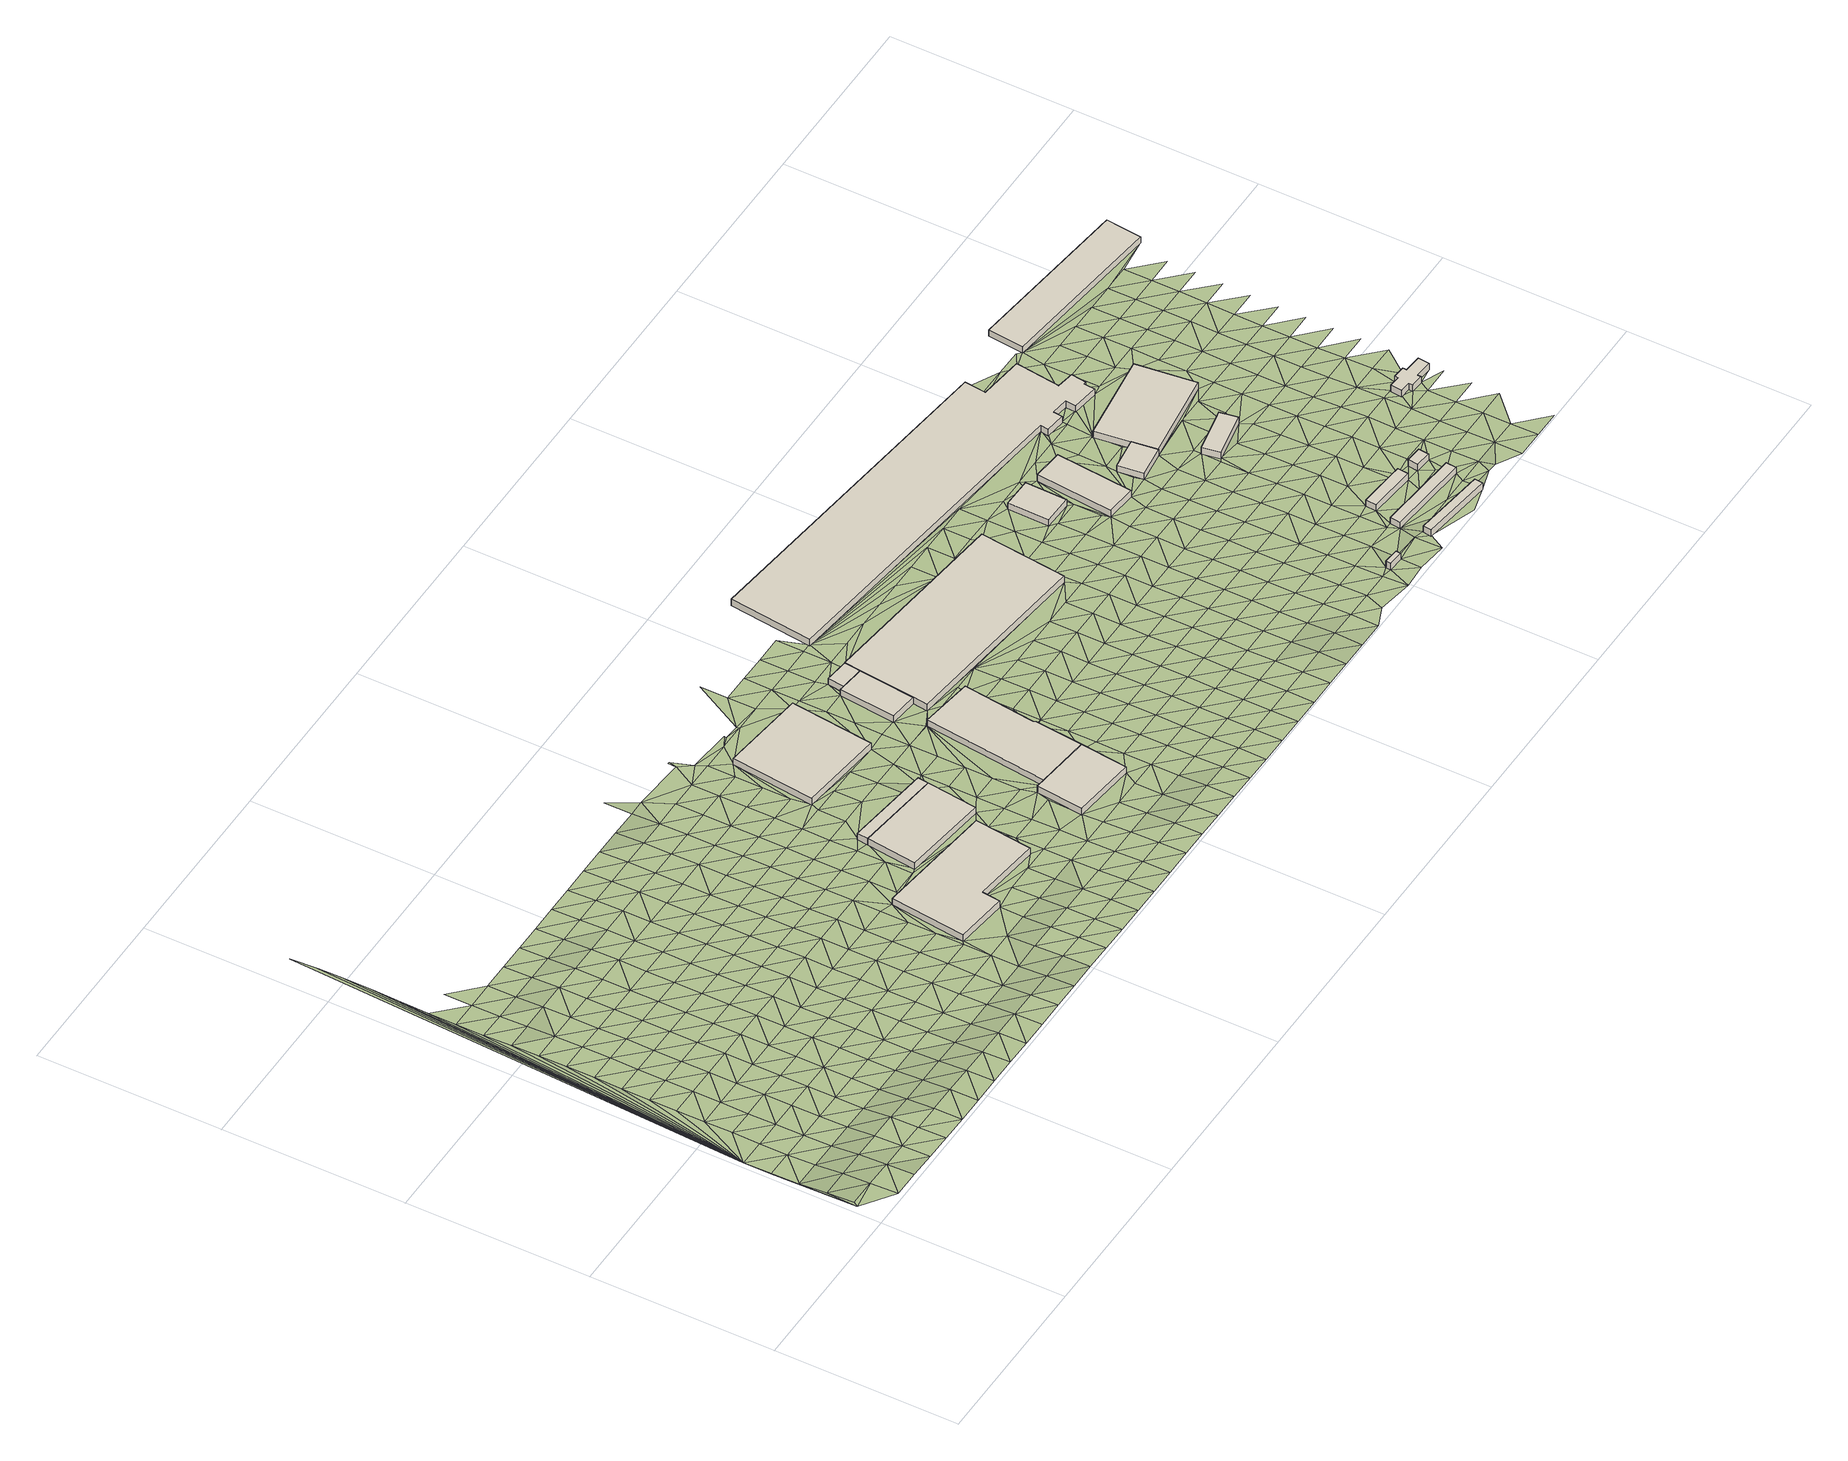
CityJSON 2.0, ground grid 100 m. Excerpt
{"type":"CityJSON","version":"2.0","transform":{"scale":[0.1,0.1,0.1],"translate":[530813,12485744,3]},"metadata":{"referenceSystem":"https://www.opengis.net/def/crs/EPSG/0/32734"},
"CityObjects":{
"building1":{"type":"Building","attributes":{"building":"yes","building:levels":1,"building_height":4.1,"plus_code":"4FRW3FF6+9C6","ground_height":4.36,"roof_height":8.46},"geometry":[{"type":"Solid","lod":"1","boundaries":[[[[0,1,2,3]],[[1,4,5,2]],[[4,6,7,5]],[[6,8,9,7]],[[8,10,11,9]],[[10,0,3,11]],[[3,2,5,7,9,11]],[[10,8,6,4,1,0]]]]}]},
"building2":{"type":"Building","attributes":{"building":"yes","building:levels":1,"building_height":4.1,"plus_code":"4FRW3FF6+FFX","ground_height":3.82,"roof_height":7.92},"geometry":[{"type":"Solid","lod":"1","boundaries":[[[[12,13,14,15]],[[13,16,17,14]],[[16,18,19,17]],[[18,12,15,19]],[[15,14,17,19]],[[18,16,13,12]]]]}]},
"building3":{"type":"Building","attributes":{"building":"yes","building:levels":1,"building_height":4.1,"plus_code":"4FRW3FF6+HG2","ground_height":3.82,"roof_height":7.92},"geometry":[{"type":"Solid","lod":"1","boundaries":[[[[13,12,15,14]],[[12,20,21,15]],[[20,22,23,21]],[[22,13,14,23]],[[14,15,21,23]],[[22,20,12,13]]]]}]},
"building4":{"type":"Building","attributes":{"building":"yes","building:levels":1,"building_height":4.1,"plus_code":"4FRW3FF6+QH3","ground_height":3.85,"roof_height":7.95},"geometry":[{"type":"Solid","lod":"1","boundaries":[[[[24,25,26,27]],[[25,28,29,26]],[[28,30,31,29]],[[30,24,27,31]],[[27,26,29,31]],[[30,28,25,24]]]]}]},
"building5":{"type":"Building","attributes":{"building":"yes","building:levels":1,"building_height":4.1,"plus_code":"4FRW3FF6+8Q3","ground_height":4.17,"roof_height":8.27},"geometry":[{"type":"Solid","lod":"1","boundaries":[[[[32,33,34,35]],[[33,36,37,34]],[[36,38,39,37]],[[38,40,41,39]],[[40,32,35,41]],[[35,34,37,39,41]],[[40,38,36,33,32]]]]}]},
"building6":{"type":"Building","attributes":{"building":"yes","building:levels":1,"building_height":4.1,"plus_code":"4FRW3FF6+GR7","ground_height":4.14,"roof_height":8.24},"geometry":[{"type":"Solid","lod":"1","boundaries":[[[[33,32,35,34]],[[32,42,43,35]],[[42,44,45,43]],[[44,46,47,45]],[[46,48,49,47]],[[48,33,34,49]],[[34,35,43,45,47,49]],[[48,46,44,42,32,33]]]]}]},
"building7":{"type":"Building","attributes":{"building":"yes","building:levels":1,"building_height":4.1,"plus_code":"4FRW3FF6+PQ8","ground_height":3.9,"roof_height":8},"geometry":[{"type":"Solid","lod":"1","boundaries":[[[[50,51,52,53]],[[51,54,55,52]],[[54,56,57,55]],[[56,58,59,57]],[[58,50,53,59]],[[53,52,55,57,59]],[[58,56,54,51,50]]]]}]},
"building8":{"type":"Building","attributes":{"building":"yes","building:levels":1,"building_height":4.1,"plus_code":"4FRW3FF6+QRJ","ground_height":3.86,"roof_height":7.96},"geometry":[{"type":"Solid","lod":"1","boundaries":[[[[60,61,62,63]],[[61,54,55,62]],[[54,51,52,55]],[[51,60,63,52]],[[63,62,55,52]],[[51,54,61,60]]]]}]},
"building9":{"type":"Building","attributes":{"building":"yes","building:levels":1,"building_height":4.1,"plus_code":"4FRW3FF7+M3R","ground_height":4.06,"roof_height":8.16},"geometry":[{"type":"Solid","lod":"1","boundaries":[[[[64,65,66,67]],[[65,68,69,66]],[[68,70,71,69]],[[70,72,73,71]],[[72,74,75,73]],[[74,64,67,75]],[[67,66,69,71,73,75]],[[74,72,70,68,65,64]]]]}]},
"building10":{"type":"Building","attributes":{"building":"industrial","building:levels":1,"building_height":4.1,"plus_code":"4FRW3FF7+V8M","ground_height":3.61,"roof_height":7.71},"geometry":[{"type":"Solid","lod":"1","boundaries":[[[[76,77,78,79]],[[77,80,81,78]],[[80,82,83,81]],[[82,84,85,83]],[[84,86,87,85]],[[86,88,89,87]],[[88,90,91,89]],[[90,92,93,91]],[[92,94,95,93]],[[94,96,97,95]],[[96,98,99,97]],[[98,100,101,99]],[[100,102,103,101]],[[102,104,105,103]],[[104,106,107,105]],[[106,76,79,107]],[[79,78,81,83,85,87,89,91,93,95,97,99,101,103,105,107]],[[106,104,102,100,98,96,94,92,90,88,86,84,82,80,77,76]]]]}]},
"building11":{"type":"Building","attributes":{"building":"industrial","building:levels":1,"building_height":4.1,"plus_code":"4FRW3FF7+MCX","ground_height":4.01,"roof_height":8.11},"geometry":[{"type":"Solid","lod":"1","boundaries":[[[[108,109,110,111]],[[109,112,113,110]],[[112,114,115,113]],[[114,108,111,115]],[[111,110,113,115]],[[114,112,109,108]]]]}]},
"building12":{"type":"Building","attributes":{"building":"transportation","building:levels":1,"amenity":"shelter","building_height":4.1,"plus_code":"4FRW3FF7+4J5","ground_height":4.28,"roof_height":8.38},"geometry":[{"type":"Solid","lod":"1","boundaries":[[[[116,117,118,119]],[[117,120,121,118]],[[120,122,123,121]],[[122,116,119,123]],[[119,118,121,123]],[[122,120,117,116]]]]}]},
"building13":{"type":"Building","attributes":{"building":"industrial","building:levels":1,"building_height":4.1,"plus_code":"4FRW3FF7+MG4","ground_height":3.97,"roof_height":8.07},"geometry":[{"type":"Solid","lod":"1","boundaries":[[[[124,125,126,127]],[[125,128,129,126]],[[128,130,131,129]],[[130,124,127,131]],[[127,126,129,131]],[[130,128,125,124]]]]}]},
"building14":{"type":"Building","attributes":{"building":"industrial","building:levels":1,"building_height":4.1,"plus_code":"4FRW3FF7+JJ5","ground_height":3.9,"roof_height":8},"geometry":[{"type":"Solid","lod":"1","boundaries":[[[[132,133,134,135]],[[133,136,137,134]],[[136,138,139,137]],[[138,140,141,139]],[[140,132,135,141]],[[135,134,137,139,141]],[[140,138,136,133,132]]]]}]},
"building15":{"type":"Building","attributes":{"building":"transportation","building:levels":1,"amenity":"shelter","building_height":4.1,"plus_code":"4FRW3FF7+3RG","ground_height":4.15,"roof_height":8.25},"geometry":[{"type":"Solid","lod":"1","boundaries":[[[[142,143,144,145]],[[143,146,147,144]],[[146,148,149,147]],[[148,142,145,149]],[[145,144,147,149]],[[148,146,143,142]]]]}]},
"building16":{"type":"Building","attributes":{"building":"transportation","building:levels":1,"amenity":"shelter","building_height":4.1,"plus_code":"4FRW3FF7+5RV","ground_height":3.87,"roof_height":7.97},"geometry":[{"type":"Solid","lod":"1","boundaries":[[[[150,151,152,153]],[[151,154,155,152]],[[154,156,157,155]],[[156,150,153,157]],[[153,152,155,157]],[[156,154,151,150]]]]}]},
"building17":{"type":"Building","attributes":{"building":"transportation","building:levels":1,"amenity":"shelter","building_height":4.1,"plus_code":"4FRW3FF7+4RP","ground_height":3.95,"roof_height":8.05},"geometry":[{"type":"Solid","lod":"1","boundaries":[[[[158,159,160,161]],[[159,162,163,160]],[[162,164,165,163]],[[164,158,161,165]],[[161,160,163,165]],[[164,162,159,158]]]]}]},
"building18":{"type":"Building","attributes":{"building":"industrial","building:levels":1,"building_height":4.1,"plus_code":"4FRW3FF7+GQ5","ground_height":3.14,"roof_height":7.24},"geometry":[{"type":"Solid","lod":"1","boundaries":[[[[166,167,168,169]],[[167,170,171,168]],[[170,172,173,171]],[[172,166,169,173]],[[169,168,171,173]],[[172,170,167,166]]]]}]},
"building19":{"type":"Building","attributes":{"building":"transportation","building:levels":1,"amenity":"shelter","building_height":4.1,"plus_code":"4FRW3FF7+5WM","ground_height":3.84,"roof_height":7.94},"geometry":[{"type":"Solid","lod":"1","boundaries":[[[[174,175,176,177]],[[175,178,179,176]],[[178,180,181,179]],[[180,174,177,181]],[[177,176,179,181]],[[180,178,175,174]]]]}]},
"building20":{"type":"Building","attributes":{"building":"industrial","building:levels":1,"building_height":4.1,"plus_code":"4FRW3FF7+MQ8","ground_height":3.53,"roof_height":7.63},"geometry":[{"type":"Solid","lod":"1","boundaries":[[[[182,183,184,185]],[[183,186,187,184]],[[186,188,189,187]],[[188,190,191,189]],[[190,182,185,191]],[[185,184,187,189,191]],[[190,188,186,183,182]]]]}]},
"building21":{"type":"Building","attributes":{"building":"train_station","building:levels":1,"building_height":4.1,"plus_code":"4FRW3FF8+74W","ground_height":3.9,"roof_height":8},"geometry":[{"type":"Solid","lod":"1","boundaries":[[[[192,193,194,195]],[[193,196,197,194]],[[196,198,199,197]],[[198,200,201,199]],[[200,202,203,201]],[[202,204,205,203]],[[204,206,207,205]],[[206,208,209,207]],[[208,210,211,209]],[[210,212,213,211]],[[212,214,215,213]],[[214,192,195,215]],[[195,194,197,199,201,203,205,207,209,211,213,215]],[[214,212,210,208,206,204,202,200,198,196,193,192]]]]}]},
"building22":{"type":"Building","attributes":{"building":"industrial","building:levels":1,"building_height":4.1,"plus_code":"4FRW3FF8+W28","ground_height":3.38,"roof_height":7.48},"geometry":[{"type":"Solid","lod":"1","boundaries":[[[[216,217,218,219]],[[217,220,221,218]],[[220,222,223,221]],[[222,216,219,223]],[[219,218,221,223]],[[222,220,217,216]]]]}]},
"terrain1":{"type":"TINRelief","geometry":[{"type":"CompositeSurface","lod":"1","boundaries":[[[224,225,226]],[[224,226,227]],[[225,224,228]],[[225,228,226]],[[227,229,224]],[[228,224,230]],[[231,224,229]],[[232,227,226]],[[232,226,228]],[[229,227,233]],[[227,232,234]],[[230,235,228]],[[231,229,233]],[[233,227,234]],[[228,235,232]],[[230,236,235]],[[232,237,234]],[[233,238,231]],[[232,235,237]],[[231,238,239]],[[233,234,240]],[[236,241,235]],[[239,242,231]],[[237,240,234]],[[243,238,233]],[[231,242,244]],[[235,245,237]],[[240,243,233]],[[231,244,246]],[[245,235,241]],[[239,238,247]],[[240,237,248]],[[249,231,246]],[[243,247,238]],[[248,237,245]],[[250,242,239]],[[231,249,251]],[[252,243,240]],[[247,250,239]],[[245,241,253]],[[251,254,231]],[[240,248,252]],[[244,242,255]],[[254,256,231]],[[250,257,242]],[[247,243,258]],[[243,252,259]],[[244,255,246]],[[248,245,260]],[[231,256,261]],[[255,242,257]],[[245,253,262]],[[243,259,258]],[[250,247,263]],[[248,260,252]],[[261,264,231]],[[245,262,260]],[[246,265,249]],[[257,250,263]],[[264,266,231]],[[265,246,255]],[[247,258,263]],[[252,267,259]],[[251,249,268]],[[253,269,262]],[[266,270,231]],[[252,260,267]],[[249,265,268]],[[255,257,271]],[[270,272,231]],[[263,273,257]],[[254,251,274]],[[258,259,275]],[[262,276,260]],[[267,277,259]],[[265,255,271]],[[272,278,231]],[[268,274,251]],[[271,257,273]],[[276,262,269]],[[258,275,263]],[[259,277,275]],[[256,254,279]],[[260,280,267]],[[278,281,231]],[[265,282,268]],[[254,274,279]],[[276,280,260]],[[283,273,263]],[[231,281,284]],[[282,265,271]],[[285,261,256]],[[277,267,286]],[[263,275,283]],[[274,268,287]],[[284,288,231]],[[279,285,256]],[[280,286,267]],[[289,276,269]],[[287,268,282]],[[290,264,261]],[[271,273,291]],[[283,292,273]],[[274,293,279]],[[277,294,275]],[[276,289,280]],[[285,290,261]],[[286,295,277]],[[289,269,296]],[[282,271,291]],[[293,274,287]],[[291,273,292]],[[266,264,297]],[[283,275,294]],[[277,295,294]],[[285,279,298]],[[286,280,299]],[[290,297,264]],[[287,282,300]],[[293,298,279]],[[280,289,299]],[[301,270,266]],[[302,292,283]],[[300,282,291]],[[295,286,303]],[[297,301,266]],[[302,283,294]],[[304,290,285]],[[287,305,293]],[[285,298,306]],[[299,303,286]],[[289,296,307]],[[305,287,300]],[[290,304,297]],[[291,292,308]],[[294,295,309]],[[285,306,304]],[[292,302,310]],[[298,293,311]],[[289,307,299]],[[295,303,309]],[[307,296,312]],[[300,291,308]],[[311,293,305]],[[308,292,310]],[[301,297,313]],[[298,314,306]],[[302,294,315]],[[303,299,316]],[[297,304,313]],[[309,317,294]],[[305,300,318]],[[298,311,314]],[[316,299,307]],[[319,320,301]],[[315,310,302]],[[318,300,308]],[[315,294,317]],[[303,321,309]],[[313,319,301]],[[304,306,322]],[[305,323,311]],[[314,324,306]],[[321,303,316]],[[325,307,312]],[[323,305,318]],[[304,322,313]],[[326,308,310]],[[317,309,327]],[[306,324,322]],[[310,315,328]],[[311,329,314]],[[307,325,316]],[[327,309,321]],[[325,312,330]],[[308,326,318]],[[329,311,323]],[[326,310,328]],[[313,331,319]],[[317,332,315]],[[324,314,333]],[[321,316,334]],[[331,313,322]],[[332,317,327]],[[323,318,335]],[[333,314,329]],[[316,325,334]],[[336,328,315]],[[318,326,335]],[[324,337,322]],[[327,321,338]],[[331,339,319]],[[315,332,336]],[[340,329,323]],[[337,324,333]],[[334,338,321]],[[325,330,341]],[[335,340,323]],[[322,342,331]],[[326,328,343]],[[328,336,344]],[[329,345,333]],[[332,327,346]],[[325,341,334]],[[342,322,337]],[[327,338,347]],[[341,330,348]],[[326,343,335]],[[340,345,329]],[[343,328,344]],[[339,331,349]],[[332,346,336]],[[327,347,346]],[[338,334,350]],[[349,331,342]],[[337,333,351]],[[335,352,340]],[[345,353,333]],[[350,334,341]],[[336,354,344]],[[352,335,343]],[[342,337,351]],[[347,338,355]],[[356,339,349]],[[333,353,351]],[[336,346,354]],[[345,340,357]],[[355,338,350]],[[358,341,348]],[[340,352,357]],[[349,342,359]],[[343,344,360]],[[347,361,346]],[[354,362,344]],[[353,345,363]],[[341,358,350]],[[351,359,342]],[[361,347,355]],[[358,348,364]],[[352,343,360]],[[357,363,345]],[[360,344,362]],[[349,365,356]],[[346,366,354]],[[351,353,367]],[[355,350,368]],[[359,365,349]],[[361,366,346]],[[352,369,357]],[[353,363,367]],[[350,358,368]],[[362,354,370]],[[369,352,360]],[[371,359,351]],[[365,372,356]],[[366,370,354]],[[363,357,373]],[[361,355,374]],[[358,364,375]],[[367,371,351]],[[368,376,355]],[[373,357,369]],[[377,365,359]],[[360,362,378]],[[366,361,374]],[[370,379,362]],[[374,355,376]],[[363,380,367]],[[368,358,381]],[[371,377,359]],[[369,360,378]],[[380,363,373]],[[378,362,379]],[[381,358,375]],[[372,365,382]],[[371,367,383]],[[370,366,384]],[[385,376,368]],[[377,382,365]],[[374,386,366]],[[373,369,387]],[[380,383,367]],[[385,368,381]],[[379,370,384]],[[387,369,378]],[[366,386,384]],[[374,376,388]],[[382,389,372]],[[390,377,371]],[[373,391,380]],[[381,375,392]],[[371,383,393]],[[388,376,385]],[[391,373,387]],[[377,390,382]],[[378,379,394]],[[395,386,374]],[[371,393,390]],[[384,396,379]],[[383,380,397]],[[385,381,398]],[[395,374,388]],[[387,378,394]],[[397,380,391]],[[396,394,379]],[[392,398,381]],[[389,382,399]],[[384,386,400]],[[383,401,393]],[[382,390,399]],[[400,386,395]],[[391,387,402]],[[403,388,385]],[[383,397,401]],[[385,398,404]],[[405,396,384]],[[402,387,394]],[[388,403,395]],[[399,406,389]],[[405,384,400]],[[385,404,403]],[[390,393,407]],[[391,408,397]],[[398,392,409]],[[401,410,393]],[[408,391,402]],[[390,407,399]],[[411,394,396]],[[400,395,412]],[[393,410,407]],[[413,396,405]],[[397,414,401]],[[398,415,404]],[[395,403,412]],[[394,411,402]],[[414,397,408]],[[411,396,413]],[[398,409,415]],[[399,416,406]],[[417,405,400]],[[410,401,418]],[[416,399,407]],[[412,417,400]],[[408,402,419]],[[403,404,420]],[[403,421,412]],[[418,401,414]],[[415,422,404]],[[405,423,413]],[[402,411,419]],[[410,424,407]],[[421,417,412]],[[416,425,406]],[[417,423,405]],[[404,422,420]],[[420,421,403]],[[426,414,408]],[[409,427,415]],[[424,410,418]],[[419,426,408]],[[407,428,416]],[[411,413,429]],[[423,430,413]],[[414,431,418]],[[422,415,432]],[[428,407,424]],[[421,433,417]],[[411,429,419]],[[426,431,414]],[[429,413,430]],[[432,415,427]],[[425,416,434]],[[433,423,417]],[[422,435,420]],[[434,416,428]],[[436,424,418]],[[419,437,426]],[[433,430,423]],[[420,438,421]],[[431,439,418]],[[435,422,432]],[[437,419,429]],[[428,424,436]],[[429,430,433]],[[440,425,434]],[[418,439,436]],[[431,426,441]],[[432,427,442]],[[443,420,435]],[[426,437,441]],[[434,428,444]],[[438,420,443]],[[439,431,445]],[[432,446,435]],[[436,444,428]],[[429,433,447]],[[437,429,447]],[[441,445,431]],[[442,446,432]],[[434,448,440]],[[447,433,449]],[[439,450,436]],[[443,435,451]],[[444,448,434]],[[437,452,441]],[[439,445,450]],[[446,451,435]],[[453,449,433]],[[452,437,447]],[[444,436,454]],[[438,443,455]],[[448,456,440]],[[445,441,457]],[[458,446,442]],[[454,436,450]],[[443,451,455]],[[457,441,452]],[[438,459,460]],[[448,444,461]],[[447,449,462]],[[445,463,450]],[[446,464,451]],[[454,461,444]],[[455,459,438]],[[452,447,462]],[[463,445,457]],[[462,449,453]],[[458,464,446]],[[465,456,448]],[[466,454,450]],[[455,451,467]],[[461,465,448]],[[457,452,468]],[[463,466,450]],[[464,467,451]],[[468,452,462]],[[462,453,469]],[[459,470,460]],[[471,461,454]],[[472,459,455]],[[465,473,456]],[[457,474,463]],[[464,458,475]],[[10,453,433]],[[471,454,466]],[[467,472,455]],[[474,457,468]],[[476,462,469]],[[477,465,461]],[[466,463,478]],[[464,479,467]],[[468,462,476]],[[461,471,477]],[[472,470,459]],[[480,460,470]],[[478,463,474]],[[479,464,475]],[[473,465,481]],[[474,468,482]],[[466,483,471]],[[468,476,482]],[[10,469,453]],[[465,477,484]],[[485,473,481]],[[465,484,481]],[[472,467,486]],[[466,478,483]],[[479,487,467]],[[486,470,472]],[[467,487,486]],[[488,474,482]],[[477,471,489]],[[474,488,478]],[[475,490,479]],[[483,491,471]],[[484,477,489]],[[489,471,491]],[[487,479,492]],[[470,493,480]],[[486,493,470]],[[484,494,481]],[[478,495,483]],[[488,496,478]],[[490,492,479]],[[491,483,497]],[[487,498,486]],[[478,496,495]],[[494,484,489]],[[499,488,482]],[[500,469,10]],[[487,492,498]],[[493,501,480]],[[483,495,497]],[[491,502,489]],[[493,486,503]],[[481,494,504]],[[480,501,10]],[[488,499,496]],[[492,490,505]],[[497,502,491]],[[498,503,486]],[[489,506,494]],[[501,493,507]],[[499,482,508]],[[509,10,501]],[[496,510,495]],[[492,511,498]],[[506,489,502]],[[507,493,503]],[[510,496,499]],[[511,492,505]],[[512,509,501]],[[500,10,509]],[[513,497,495]],[[503,498,514]],[[515,504,494]],[[506,516,494]],[[507,512,501]],[[508,482,20]],[[513,502,497]],[[494,516,515]],[[514,498,511]],[[513,506,502]],[[517,504,518]],[[500,509,519]],[[515,518,504]],[[512,519,509]],[[520,495,510]],[[507,503,521]],[[522,510,499]],[[511,505,523]],[[524,503,514]],[[516,506,513]],[[522,499,508]],[[521,503,524]],[[512,507,525]],[[511,526,514]],[[519,527,500]],[[515,516,528]],[[520,510,522]],[[523,526,511]],[[516,513,528]],[[507,521,525]],[[500,527,529]],[[500,529,12]],[[522,508,20]],[[36,519,512]],[[524,514,530]],[[520,28,495]],[[526,530,514]],[[519,531,527]],[[525,36,512]],[[524,532,521]],[[528,533,515]],[[20,12,534]],[[534,12,529]],[[20,535,522]],[[522,535,520]],[[536,526,523]],[[525,521,36]],[[36,531,519]],[[530,532,524]],[[528,513,537]],[[529,527,538]],[[534,535,20]],[[531,539,527]],[[530,526,540]],[[533,528,541]],[[538,534,529]],[[539,538,527]],[[526,536,540]],[[36,33,531]],[[535,28,520]],[[528,537,541]],[[531,33,539]],[[542,532,530]],[[521,532,543]],[[530,540,542]],[[535,534,544]],[[534,538,545]],[[537,546,541]],[[537,513,30]],[[540,536,547]],[[534,545,544]],[[532,542,548]],[[544,28,535]],[[548,543,532]],[[549,542,540]],[[48,539,33]],[[550,546,537]],[[539,48,538]],[[549,540,547]],[[28,544,551]],[[538,48,545]],[[548,542,552]],[[551,553,28]],[[554,542,549]],[[545,48,544]],[[537,30,550]],[[550,555,546]],[[28,553,556]],[[542,554,552]],[[543,548,552]],[[28,556,30]],[[544,557,551]],[[547,558,549]],[[555,559,546]],[[553,551,557]],[[557,544,560]],[[560,544,48]],[[554,549,561]],[[562,543,552]],[[562,563,543]],[[561,549,558]],[[30,564,550]],[[550,564,555]],[[556,565,30]],[[554,566,552]],[[553,56,556]],[[56,553,557]],[[565,564,30]],[[566,554,561]],[[560,567,557]],[[567,560,48]],[[568,563,562]],[[556,56,565]],[[562,552,569]],[[564,570,555]],[[561,558,571]],[[572,563,568]],[[569,552,566]],[[567,573,557]],[[574,563,572]],[[575,567,48]],[[564,565,576]],[[568,562,577]],[[565,56,61]],[[566,561,578]],[[577,562,569]],[[579,574,580]],[[61,576,565]],[[56,54,581]],[[578,561,571]],[[572,580,574]],[[582,570,564]],[[568,583,572]],[[48,584,575]],[[61,56,581]],[[54,61,581]],[[566,585,569]],[[576,582,564]],[[583,568,577]],[[586,579,580]],[[585,566,578]],[[587,567,575]],[[580,572,588]],[[586,589,579]],[[577,569,590]],[[582,591,570]],[[588,572,583]],[[579,589,584]],[[578,571,592]],[[590,569,585]],[[576,61,593]],[[584,587,575]],[[593,582,576]],[[586,580,594]],[[577,595,583]],[[596,580,588]],[[578,597,585]],[[595,577,590]],[[61,64,593]],[[589,586,594]],[[596,594,580]],[[578,592,597]],[[567,587,598]],[[591,582,599]],[[588,583,600]],[[590,585,601]],[[593,599,582]],[[583,595,600]],[[584,589,602]],[[597,601,585]],[[603,596,588]],[[602,589,594]],[[587,584,598]],[[590,604,595]],[[599,605,591]],[[600,603,588]],[[592,606,597]],[[604,590,601]],[[64,607,593]],[[598,584,602]],[[599,593,608]],[[594,596,609]],[[595,610,600]],[[596,603,611]],[[605,599,608]],[[597,612,601]],[[593,607,608]],[[610,595,604]],[[602,594,609]],[[609,596,611]],[[612,597,606]],[[603,600,613]],[[614,604,601]],[[610,613,600]],[[598,602,615]],[[616,607,64]],[[614,601,612]],[[617,611,603]],[[615,602,609]],[[604,618,610]],[[617,603,613]],[[607,616,608]],[[612,606,619]],[[614,618,604]],[[620,609,611]],[[621,613,610]],[[617,622,611]],[[623,614,612]],[[618,621,610]],[[598,624,567]],[[625,598,615]],[[609,620,615]],[[620,611,622]],[[619,623,612]],[[617,613,626]],[[618,614,627]],[[621,626,613]],[[608,616,628]],[[623,627,614]],[[629,622,617]],[[615,620,625]],[[621,618,630]],[[626,629,617]],[[64,631,616]],[[632,623,619]],[[633,598,625]],[[627,630,618]],[[620,622,634]],[[635,626,621]],[[629,636,622]],[[627,623,637]],[[638,608,628]],[[630,635,621]],[[620,634,625]],[[634,622,636]],[[637,623,632]],[[629,626,639]],[[640,630,627]],[[635,639,626]],[[637,640,627]],[[641,636,629]],[[633,625,634]],[[635,630,642]],[[639,641,629]],[[643,608,638]],[[628,616,631]],[[644,637,632]],[[624,598,633]],[[642,630,640]],[[634,636,645]],[[646,639,635]],[[641,647,636]],[[637,648,640]],[[646,635,642]],[[633,634,645]],[[647,645,636]],[[644,648,637]],[[641,639,649]],[[631,64,650]],[[651,642,640]],[[649,639,646]],[[652,608,643]],[[631,638,628]],[[648,651,640]],[[653,647,641]],[[654,633,645]],[[646,642,655]],[[653,641,649]],[[648,644,656]],[[655,642,651]],[[645,647,657]],[[646,658,649]],[[659,647,653]],[[633,654,624]],[[648,660,651]],[[608,652,661]],[[631,643,638]],[[658,646,655]],[[654,645,657]],[[647,659,657]],[[660,648,656]],[[653,649,662]],[[655,651,663]],[[649,658,662]],[[663,651,660]],[[653,664,659]],[[665,654,657]],[[655,666,658]],[[654,665,624]],[[664,653,662]],[[608,661,667]],[[652,643,631]],[[656,668,660]],[[666,655,663]],[[657,659,669]],[[662,658,670]],[[631,671,652]],[[659,664,672]],[[663,660,673]],[[666,670,658]],[[624,665,674]],[[665,657,669]],[[659,672,669]],[[668,673,660]],[[671,631,650]],[[662,675,664]],[[676,624,674]],[[663,677,666]],[[670,675,662]],[[665,678,674]],[[673,677,663]],[[679,672,664]],[[678,665,669]],[[650,624,676]],[[670,666,680]],[[675,679,664]],[[668,681,673]],[[652,671,661]],[[676,674,682]],[[666,677,680]],[[682,674,678]],[[650,683,671]],[[669,672,684]],[[685,675,670]],[[671,683,661]],[[679,686,672]],[[673,687,677]],[[685,670,680]],[[681,687,673]],[[678,669,684]],[[688,676,682]],[[672,686,684]],[[689,679,675]],[[676,690,650]],[[691,680,677]],[[690,676,688]],[[685,689,675]],[[692,682,678]],[[608,667,693]],[[691,677,687]],[[679,694,686]],[[683,650,695]],[[692,678,684]],[[683,695,661]],[[685,680,696]],[[689,694,679]],[[687,681,697]],[[698,688,682]],[[696,680,691]],[[695,650,690]],[[698,682,692]],[[684,686,699]],[[700,689,685]],[[694,701,686]],[[702,690,688]],[[691,687,703]],[[667,661,695]],[[700,685,696]],[[692,684,699]],[[704,688,698]],[[686,701,699]],[[687,697,703]],[[702,688,704]],[[694,689,705]],[[695,690,706]],[[691,707,696]],[[705,689,700]],[[702,706,690]],[[691,703,707]],[[125,698,692]],[[708,701,694]],[[709,692,699]],[[667,695,710]],[[700,696,711]],[[697,122,703]],[[708,694,705]],[[712,704,698]],[[695,706,710]],[[692,709,125]],[[711,696,707]],[[704,114,702]],[[703,120,707]],[[697,713,122]],[[703,122,120]],[[714,699,701]],[[705,700,715]],[[698,125,712]],[[716,701,708]],[[700,711,715]],[[699,714,709]],[[717,704,712]],[[714,701,716]],[[114,704,717]],[[718,708,705]],[[719,122,713]],[[120,720,707]],[[710,721,667]],[[711,707,720]],[[710,706,722]],[[715,718,705]],[[717,712,125]],[[125,709,723]],[[724,720,120]],[[708,725,716]],[[724,719,726]],[[714,723,709]],[[711,727,715]],[[728,114,717]],[[718,725,708]],[[713,729,719]],[[125,730,717]],[[720,727,711]],[[114,728,722]],[[722,721,710]],[[731,714,716]],[[128,125,723]],[[726,719,732]],[[724,726,732]],[[730,728,717]],[[725,731,716]],[[718,715,733]],[[727,734,715]],[[722,728,730]],[[735,723,714]],[[719,729,732]],[[736,720,724]],[[721,722,730]],[[718,733,725]],[[731,735,714]],[[733,715,734]],[[737,727,720]],[[724,732,736]],[[738,128,723]],[[693,667,721]],[[731,725,739]],[[735,738,723]],[[740,732,729]],[[736,737,720]],[[730,741,721]],[[734,727,742]],[[725,733,739]],[[727,737,742]],[[732,740,743]],[[744,735,731]],[[743,736,732]],[[138,128,738]],[[739,744,731]],[[745,128,138]],[[746,737,736]],[[730,130,741]],[[734,747,733]],[[748,128,745]],[[742,749,734]],[[735,750,738]],[[748,751,128]],[[128,751,130]],[[736,743,752]],[[753,737,746]],[[742,737,753]],[[733,747,739]],[[744,750,735]],[[747,734,749]],[[745,138,748]],[[741,693,721]],[[738,754,138]],[[151,749,742]],[[753,151,742]],[[755,753,746]],[[739,756,744]],[[750,754,738]],[[757,741,130]],[[751,758,130]],[[756,739,747]],[[759,736,752]],[[750,744,760]],[[758,757,130]],[[751,748,761]],[[151,762,749]],[[754,140,138]],[[744,756,760]],[[743,148,752]],[[749,763,747]],[[693,741,757]],[[764,758,751]],[[765,766,740]],[[767,754,750]],[[748,768,761]],[[756,747,763]],[[755,156,753]],[[760,769,750]],[[763,749,762]],[[764,757,758]],[[746,164,755]],[[764,751,761]],[[767,750,769]],[[762,151,770]],[[736,759,771]],[[754,772,140]],[[757,773,693]],[[756,774,760]],[[148,759,752]],[[772,754,767]],[[769,760,775]],[[757,776,773]],[[774,756,763]],[[156,755,777]],[[768,764,761]],[[757,764,776]],[[151,150,770]],[[775,767,769]],[[775,760,778]],[[164,777,755]],[[778,760,774]],[[779,773,776]],[[763,762,780]],[[770,781,762]],[[140,782,132]],[[783,759,148]],[[763,780,774]],[[140,772,782]],[[762,781,780]],[[777,784,156]],[[767,785,772]],[[776,764,786]],[[775,778,787]],[[771,759,783]],[[781,770,150]],[[776,786,779]],[[784,777,788]],[[174,150,156]],[[778,774,789]],[[790,779,791]],[[164,788,777]],[[156,784,174]],[[764,792,786]],[[789,774,780]],[[148,766,793]],[[787,172,775]],[[779,786,791]],[[785,782,772]],[[783,148,793]],[[781,150,794]],[[795,787,778]],[[796,150,174]],[[767,166,785]],[[792,764,797]],[[789,795,778]],[[798,784,788]],[[799,800,801]],[[802,771,783]],[[781,803,780]],[[796,794,150]],[[788,164,798]],[[793,802,783]],[[771,802,164]],[[174,180,796]],[[186,132,782]],[[803,789,780]],[[795,804,787]],[[803,781,794]],[[797,786,792]],[[782,785,166]],[[800,805,801]],[[804,172,787]],[[806,798,164]],[[799,801,805]],[[793,807,802]],[[164,802,806]],[[180,808,796]],[[795,789,809]],[[794,796,808]],[[810,797,764]],[[808,180,798]],[[789,803,811]],[[812,782,166]],[[800,813,805]],[[814,166,172]],[[798,806,808]],[[804,795,809]],[[789,811,809]],[[802,807,815]],[[797,816,817]],[[814,812,166]],[[804,818,172]],[[797,819,816]],[[820,803,794]],[[802,815,806]],[[794,808,821]],[[807,822,815]],[[823,824,825]],[[812,186,782]],[[172,826,814]],[[811,803,820]],[[816,819,824]],[[809,818,804]],[[794,821,820]],[[816,824,823]],[[825,827,813]],[[825,824,827]],[[806,828,808]],[[810,819,797]],[[812,814,826]],[[172,818,826]],[[815,828,806]],[[813,829,805]],[[811,830,809]],[[819,831,824]],[[832,821,808]],[[830,811,820]],[[822,833,815]],[[808,828,832]],[[813,827,834]],[[186,812,835]],[[818,809,836]],[[826,835,812]],[[810,831,819]],[[829,813,834]],[[827,824,837]],[[836,809,830]],[[820,821,838]],[[837,824,831]],[[821,832,839]],[[818,840,826]],[[841,828,815]],[[815,833,842]],[[830,820,838]],[[186,843,810]],[[186,835,843]],[[840,818,836]],[[827,844,834]],[[838,821,839]],[[828,841,832]],[[827,837,844]],[[815,842,841]],[[835,826,845]],[[836,830,846]],[[831,810,847]],[[845,826,840]],[[848,810,843]],[[832,849,839]],[[838,846,830]],[[837,831,850]],[[835,851,843]],[[852,842,833]],[[832,841,849]],[[839,853,838]],[[847,810,848]],[[854,840,836]],[[851,835,845]],[[850,844,837]],[[844,855,834]],[[853,839,856]],[[831,847,850]],[[854,836,846]],[[838,853,857]],[[846,838,857]],[[848,843,858]],[[859,839,849]],[[839,859,856]],[[841,842,860]],[[858,843,851]],[[845,840,861]],[[840,854,862]],[[863,853,856]],[[857,864,846]],[[848,865,847]],[[841,860,849]],[[844,850,855]],[[851,845,861]],[[865,848,858]],[[840,862,861]],[[864,857,866]],[[859,867,856]],[[855,868,834]],[[864,869,846]],[[847,870,850]],[[854,846,871]],[[872,859,849]],[[851,873,858]],[[847,865,870]],[[862,854,871]],[[873,851,861]],[[871,846,869]],[[850,874,855]],[[867,859,875]],[[864,876,869]],[[877,867,878]],[[874,850,870]],[[865,858,879]],[[862,880,861]],[[873,881,858]],[[210,876,882]],[[880,862,871]],[[883,834,868]],[[865,879,870]],[[868,855,874]],[[858,881,879]],[[884,869,876]],[[885,873,861]],[[869,884,871]],[[885,861,880]],[[874,870,886]],[[881,873,887]],[[870,879,886]],[[888,880,871]],[[873,885,887]],[[868,874,889]],[[886,889,874]],[[890,879,881]],[[891,885,880]],[[887,892,881]],[[879,890,886]],[[868,889,883]],[[881,892,890]],[[893,834,883]],[[887,885,894]],[[889,886,895]],[[896,892,887]],[[895,886,890]],[[889,897,883]],[[898,890,892]],[[889,895,897]],[[890,899,895]],[[897,900,883]],[[897,895,901]],[[883,900,893]],[[902,900,897]]]}]}
},
"vertices":[
[1888,1029,22],[1840,615,22],[1840,615,63],[1888,1029,63],[2126,582,22],[2126,582,63],[2137,682,22],[2137,682,63],[2508,639,22],[2508,639,63],[2545,953,22],[2545,953,63],
[2658,1279,16],[2187,1335,16],[2187,1335,57],[2658,1279,57],[2154,1060,16],[2154,1060,57],[2625,1003,16],[2625,1003,57],
[2664,1338,16],[2664,1338,57],[2194,1396,16],[2194,1396,57],
[2341,2155,17],[2289,1699,17],[2289,1699,58],[2341,2155,58],[2756,1646,17],[2756,1646,58],[2808,2102,17],[2808,2102,58],
[3242,784,20],[2944,817,20],[2944,817,61],[3242,784,61],[2892,822,20],[2892,822,61],[2864,564,20],[2864,564,61],[3213,526,20],[3213,526,61],
[3269,1047,20],[3269,1047,61],[3262,1057,20],[3262,1057,61],[3311,1456,20],[3311,1456,61],[3022,1496,20],[3022,1496,61],
[3123,1630,17],[3156,1936,17],[3156,1936,58],[3123,1630,58],[3025,1951,17],[3025,1951,58],[3000,1954,17],[3000,1954,58],[2968,1646,17],[2968,1646,58],
[3166,2026,17],[3035,2041,17],[3035,2041,58],[3166,2026,58],
[3166,2026,19],[3156,1936,19],[3156,1936,60],[3166,2026,60],[3123,1630,19],[3123,1630,60],[3113,1548,19],[3113,1548,60],[4191,1427,19],[4191,1427,60],[4245,1906,19],[4245,1906,60],
[3223,2250,14],[5026,2039,14],[5026,2039,55],[3223,2250,55],[5020,1994,14],[5020,1994,55],[5129,1980,14],[5129,1980,55],[5135,2031,14],[5135,2031,55],[5228,2019,14],[5228,2019,55],[5224,1962,14],[5224,1962,55],[5368,1944,14],[5368,1944,55],[5373,2002,14],[5373,2002,55],[5387,2002,14],[5387,2002,55],[5398,2086,14],[5398,2086,55],[5303,2101,14],[5303,2101,55],[5334,2347,14],[5334,2347,55],[5091,2376,14],[5091,2376,55],[5103,2494,14],[5103,2494,55],[3276,2706,14],[3276,2706,55],
[4651,1904,18],[4490,1907,18],[4490,1907,59],[4651,1904,59],[4486,1682,18],[4486,1682,59],[4647,1679,18],[4647,1679,59],
[5115,135,21],[5117,163,21],[5117,163,62],[5115,135,62],[5034,170,21],[5034,170,62],[5031,142,21],[5031,142,62],
[4724,1883,18],[4685,1462,18],[4685,1462,59],[4724,1883,59],[4852,1446,18],[4852,1446,59],[4891,1868,18],[4891,1868,59],
[5159,1479,17],[5141,1615,17],[5141,1615,58],[5159,1479,58],[4967,1592,17],[4967,1592,58],[4985,1452,17],[4985,1452,58],[5160,1475,17],[5160,1475,58],
[5330,138,20],[5324,92,20],[5324,92,61],[5330,138,61],[5722,42,20],[5722,42,61],[5728,88,20],[5728,88,61],
[5611,439,17],[5350,462,17],[5350,462,58],[5611,439,58],[5345,402,17],[5345,402,58],[5605,379,17],[5605,379,58],
[5304,302,18],[5299,244,18],[5299,244,59],[5304,302,59],[5753,204,18],[5753,204,59],[5758,261,18],[5758,261,59],
[5526,1362,10],[5276,1313,10],[5276,1313,51],[5526,1362,51],[5295,1214,10],[5295,1214,51],[5545,1263,10],[5545,1263,51],
[5686,426,17],[5681,370,17],[5681,370,58],[5686,426,58],[5768,363,17],[5768,363,58],[5773,419,17],[5773,419,58],
[5141,1615,14],[5159,1479,14],[5159,1479,55],[5141,1615,55],[5649,1543,14],[5649,1543,55],[5607,1871,14],[5607,1871,55],[5116,1807,14],[5116,1807,55],
[6146,766,17],[6144,746,17],[6144,746,58],[6146,766,58],[6084,751,17],[6084,751,58],[6078,688,17],[6078,688,58],[6137,683,17],[6137,683,58],[6135,661,17],[6135,661,58],[6205,655,17],[6205,655,58],[6206,675,17],[6206,675,58],[6302,667,17],[6302,667,58],[6308,731,17],[6308,731,58],[6212,739,17],[6212,739,58],[6214,760,17],[6214,760,58],
[5467,2576,12],[5447,2380,12],[5447,2380,53],[5467,2576,53],[6372,2275,12],[6372,2275,53],[6393,2470,12],[6393,2470,53],
[1,127,56],[17,152,56],[17,302,47],[17,452,31],[167,152,56],[17,602,25],[167,2,62],[17,752,25],[167,302,47],[167,602,25],[167,452,31],[318,152,54],[318,2,59],[318,302,47],[167,752,25],[167,902,26],[318,452,30],[468,2,52],[167,1052,24],[318,602,25],[167,1202,24],[468,152,50],[167,1352,23],[318,752,25],[468,302,44],[167,1502,23],[318,902,24],[167,1652,25],[468,452,28],[618,2,48],[167,1802,26],[318,1202,24],[167,1952,23],[318,1052,24],[468,752,25],[468,602,25],[618,302,41],[167,2102,17],[618,152,47],[468,902,24],[167,2252,11],[318,1352,23],[167,2402,10],[618,452,26],[318,1502,25],[768,2,45],[167,2552,10],[468,1202,24],[167,2702,14],[468,1052,24],[318,1652,26],[618,752,24],[768,152,45],[618,602,25],[167,2852,20],[318,1802,27],[768,302,36],[167,3002,20],[468,1352,24],[618,902,24],[167,3152,16],[318,1952,24],[768,452,25],[468,1502,24],[167,3302,6],[918,152,43],[318,2102,17],[618,1202,24],[618,1052,24],[468,1652,25],[768,752,25],[768,602,25],[918,2,45],[318,2252,11],[468,1802,24],[918,302,33],[618,1352,23],[318,2402,10],[768,902,24],[918,452,24],[468,2102,20],[618,1502,23],[468,1952,24],[1069,152,42],[768,1202,23],[918,602,24],[768,1052,23],[618,1652,23],[1069,2,45],[468,2252,12],[618,1802,22],[918,902,24],[1069,302,32],[918,752,25],[768,1352,22],[468,2402,11],[318,2552,10],[1069,452,24],[618,2102,22],[768,1502,22],[618,1952,22],[1219,152,40],[918,1202,22],[1069,602,24],[918,1052,22],[768,1652,22],[1219,2,44],[618,2252,16],[1069,752,24],[768,1802,22],[1219,302,30],[918,1352,22],[1069,902,23],[768,1952,22],[1219,452,24],[618,2402,11],[918,1502,22],[1369,152,38],[768,2102,22],[1069,1202,22],[1069,1052,22],[918,1652,22],[1219,752,24],[1219,602,24],[1369,2,42],[768,2252,15],[1369,302,26],[918,1952,22],[1069,1352,21],[918,1802,22],[1219,902,23],[1369,452,24],[768,2402,11],[1069,1502,21],[1519,152,38],[918,2102,21],[1219,1202,23],[1369,602,24],[1219,1052,23],[1069,1652,21],[1519,2,42],[918,2252,14],[1369,752,25],[1069,1802,21],[1519,302,26],[1219,1352,21],[1369,902,25],[1069,1952,21],[918,2402,11],[1219,1502,21],[1519,602,24],[1669,2,42],[1519,452,24],[1069,2102,20],[1369,1202,24],[1369,1052,24],[1219,1652,21],[1669,152,36],[1069,2252,14],[1219,1802,21],[1519,902,25],[1669,302,26],[1519,752,25],[1369,1352,22],[1669,452,24],[1069,2402,11],[1219,2102,20],[1369,1502,22],[1820,2,41],[1219,1952,21],[1519,1202,24],[1669,602,25],[1519,1052,24],[1369,1652,22],[1820,152,34],[1219,2252,17],[1669,752,25],[1369,1802,21],[1519,1352,22],[1820,452,24],[1820,302,26],[1669,902,25],[1219,2402,12],[1369,2102,19],[1519,1502,22],[1970,2,44],[1369,1952,20],[1669,1202,25],[1820,602,25],[1669,1052,25],[1519,1652,22],[1970,152,39],[1369,2252,18],[1820,752,25],[1519,1802,21],[1669,1352,22],[1970,452,26],[1840,615,25],[1970,302,34],[1820,902,24],[1519,1952,20],[1369,2402,12],[1669,1502,22],[2120,2,41],[1519,2102,19],[1820,1202,24],[1820,1052,24],[1669,1652,23],[2120,152,37],[1888,1029,24],[1519,2252,18],[2120,302,33],[1669,1952,21],[1820,1352,21],[2126,582,24],[1669,1802,22],[1519,2402,12],[1820,1502,23],[2270,2,36],[2120,452,25],[1669,2102,20],[1820,1652,24],[2270,152,34],[1970,1202,23],[1669,2252,18],[1970,1052,23],[1820,1802,23],[2270,302,31],[1970,1352,23],[2120,1052,23],[1820,1952,22],[2270,452,24],[1669,2402,11],[1970,1502,22],[2420,2,35],[2270,602,23],[2137,682,24],[1820,2102,21],[2120,1202,23],[1970,1652,23],[2420,152,35],[1820,2252,18],[1970,1802,25],[2420,302,31],[2120,1352,23],[2154,1060,23],[2420,602,23],[1970,1952,23],[2420,452,24],[1820,2402,9],[2120,1502,21],[2570,2,35],[2187,1335,23],[1970,2102,23],[2120,1652,22],[2570,152,34],[2508,639,24],[1903,2399,19],[2194,1396,23],[2120,1802,24],[1970,2252,22],[1820,2552,9],[2570,452,24],[2570,302,28],[2270,1502,21],[2120,2102,23],[2720,2,35],[2120,1952,23],[2720,152,33],[2570,602,24],[2120,2252,21],[2289,1699,21],[2270,1652,21],[2270,1802,22],[2720,302,27],[2420,1502,21],[2625,1003,22],[2570,752,22],[2270,1952,21],[2720,452,23],[2192,2378,19],[2871,2,35],[2270,2102,22],[2720,602,23],[2570,1352,22],[2570,902,22],[2420,1652,21],[2871,152,33],[2720,752,20],[2341,2155,22],[2871,302,27],[2243,2305,21],[2270,2252,21],[2196,2422,18],[2202,2422,18],[2720,902,19],[2570,1652,21],[2864,564,23],[2570,1502,21],[3021,2,34],[2871,452,23],[2871,752,20],[3021,152,34],[2720,1052,18],[2420,2252,21],[2720,1202,17],[3021,302,27],[2871,902,19],[3021,452,23],[2481,2285,21],[2720,1352,17],[2720,1502,16],[3171,2,31],[2570,2252,21],[2871,1202,17],[2871,1052,18],[3171,152,32],[2480,2272,21],[3171,302,25],[3213,526,22],[2871,1502,16],[2871,1352,17],[2566,2265,21],[3321,2,29],[3171,452,22],[3321,152,30],[2720,2252,18],[2871,1652,17],[3321,452,22],[2871,1802,17],[3321,302,23],[2720,2402,19],[2871,1952,18],[2968,1646,19],[3471,2,26],[2720,2552,19],[3021,1502,20],[3471,152,27],[3321,602,23],[3242,784,24],[2871,2252,18],[2871,2102,17],[3471,302,21],[3113,1548,20],[3321,752,24],[3471,452,22],[2871,2402,19],[3622,2,23],[3321,902,24],[3123,1630,20],[3269,1047,24],[3171,1502,20],[3021,2102,17],[3471,602,22],[3622,152,24],[3262,1057,24],[3321,1052,24],[3021,1952,17],[3021,2252,17],[3471,752,23],[3311,1456,21],[3622,302,21],[3321,1202,23],[3321,1502,21],[3471,902,24],[3321,1352,23],[3622,452,21],[3021,2402,17],[3772,2,22],[3171,2102,20],[3471,1202,23],[3622,602,22],[3471,1052,24],[3772,152,22],[3471,1502,20],[3171,2252,20],[3622,752,23],[3772,302,21],[3471,1352,23],[3622,902,24],[3772,452,21],[3171,2402,20],[3922,2,21],[3321,2102,20],[3223,2250,20],[3622,1202,23],[3772,602,22],[3622,1052,24],[3922,152,21],[3772,752,23],[3922,302,21],[3622,1352,23],[3471,2102,20],[3772,902,22],[3922,452,20],[4072,2,21],[3772,1202,24],[3922,602,21],[3772,1052,23],[4072,152,23],[4191,1427,22],[3772,1352,24],[3922,752,22],[4072,302,22],[3622,2102,20],[3922,902,23],[4072,452,19],[3922,1952,19],[4222,2,21],[3922,1352,24],[3922,1202,24],[4072,602,21],[3922,1052,24],[4222,152,23],[3772,2102,19],[4072,752,23],[4222,302,22],[4072,902,22],[4222,452,19],[3922,2102,19],[4373,2,20],[4072,1202,22],[4222,602,21],[4072,1052,23],[4373,152,28],[4222,752,23],[4245,1906,20],[4373,302,21],[4072,2102,20],[4222,902,22],[4072,1352,22],[4373,452,18],[4523,2,20],[4222,1202,22],[4373,602,21],[4222,1052,23],[4523,152,27],[4222,2102,20],[4373,752,23],[4523,302,19],[4373,902,21],[4222,1352,22],[4523,452,18],[4373,2102,21],[4673,2,20],[4373,1202,21],[4523,602,20],[4072,1952,20],[4373,1052,21],[4673,152,23],[4222,1502,20],[4523,752,22],[4222,1652,20],[4673,302,18],[4373,1352,21],[4523,902,21],[4673,452,17],[4786,48,22],[4373,1502,19],[4222,1952,20],[4523,1202,19],[4673,602,19],[4523,1052,20],[4823,152,21],[4373,1652,20],[4673,752,20],[4373,1802,20],[4823,302,17],[4523,1352,19],[5026,2039,21],[4673,902,20],[4373,1952,20],[4823,452,17],[4978,16,24],[4523,1502,19],[4673,1202,18],[4823,602,18],[4673,1052,18],[4486,1682,19],[4973,152,21],[4523,1652,19],[4823,752,18],[4490,1907,19],[4973,302,18],[4823,902,18],[4673,1352,18],[4523,1952,19],[4973,452,17],[4673,1502,18],[5112,23,26],[4823,1202,17],[4973,602,17],[4823,1052,16],[4673,1652,18],[4973,752,17],[5115,135,24],[5124,302,19],[4673,1952,19],[4651,1904,19],[4823,1352,17],[5117,163,24],[4973,902,16],[5124,152,24],[5124,452,17],[4673,1802,18],[5274,2,28],[4724,1883,19],[4973,1052,15],[5274,152,24],[5124,752,16],[5124,602,17],[4973,1202,15],[5299,244,19],[5274,302,19],[4973,1352,15],[5124,902,15],[5324,92,24],[4823,1952,19],[5274,452,18],[5330,138,24],[5124,1052,14],[4973,1502,17],[5304,302,19],[5274,752,16],[4967,1592,18],[5274,602,16],[5124,1202,15],[4973,1652,18],[5424,152,21],[5345,402,18],[5124,1352,15],[5424,302,18],[5274,902,15],[4973,1952,19],[4973,1802,19],[5574,152,21],[5274,1052,14],[5124,1652,18],[5424,602,16],[5424,752,16],[5116,1807,19],[5574,2,27],[5722,42,26],[5276,1313,14],[5141,1615,18],[5274,1202,14],[5574,452,17],[5753,204,20],[5274,1352,14],[5020,1994,19],[5424,902,14],[5295,1214,14],[5124,1952,20],[5574,302,18],[5424,1052,12],[5129,1980,20],[5574,752,16],[5574,602,16],[5424,1502,15],[5724,152,20],[5681,370,18],[5424,1352,10],[5224,1962,20],[5424,1202,10],[5724,302,18],[5574,902,14],[5135,2031,21],[5228,2019,20],[5274,1952,20],[5844,80,19],[5724,602,18],[5574,1052,12],[5724,452,17],[5368,1944,19],[5768,363,18],[5103,2494,17],[5091,2376,20],[5124,2402,20],[5875,152,20],[5724,752,18],[5574,1202,10],[5274,2402,20],[5875,302,17],[5893,73,24],[5875,452,16],[5724,1052,10],[5607,1871,18],[5724,902,14],[5574,1502,15],[5334,2347,20],[5574,1352,10],[6025,152,19],[5387,2002,19],[5373,2002,19],[5724,1202,9],[5424,1952,19],[5875,752,22],[5875,602,21],[6025,2,21],[5398,2086,19],[5424,2102,19],[5303,2101,21],[5724,1352,9],[5424,2252,18],[6025,302,17],[5424,2402,17],[5875,902,16],[5574,1952,19],[6025,452,16],[6175,2,20],[5447,2380,17],[5724,1502,14],[5875,1052,10],[5574,2102,19],[6025,752,22],[6025,602,22],[5875,1202,8],[6175,302,17],[6175,152,17],[5724,1652,17],[5574,2252,18],[5875,1352,8],[6025,902,18],[5724,1952,18],[5724,1802,17],[6175,452,15],[5724,2102,18],[5875,1502,12],[6325,2,19],[6078,688,22],[6025,1052,12],[5724,2252,18],[6135,661,20],[6084,751,22],[5875,1652,16],[6175,602,20],[6325,302,17],[6025,1352,7],[6025,1202,7],[6137,683,20],[6146,766,20],[5875,1802,17],[6144,746,20],[6205,655,20],[5875,2252,17],[6175,902,17],[5875,1952,18],[6175,1052,14],[6325,452,16],[6025,1502,10],[5875,2102,17],[6325,602,20],[6214,760,20],[6206,675,20],[6302,667,20],[6025,1802,16],[6175,1202,8],[6025,1652,14],[6212,739,20],[6025,2252,15],[6325,902,15],[6175,1352,8],[6025,1952,17],[6175,1502,8],[6325,1052,14],[6025,2102,15],[6175,1802,14],[6325,1202,10],[6175,1652,11],[6372,2275,15],[6325,1352,10],[6175,1952,15],[6325,1502,7],[6175,2102,15],[6325,1652,9],[6325,1802,12],[6175,2252,15],[6325,1952,15],[6325,2102,14]
]}
